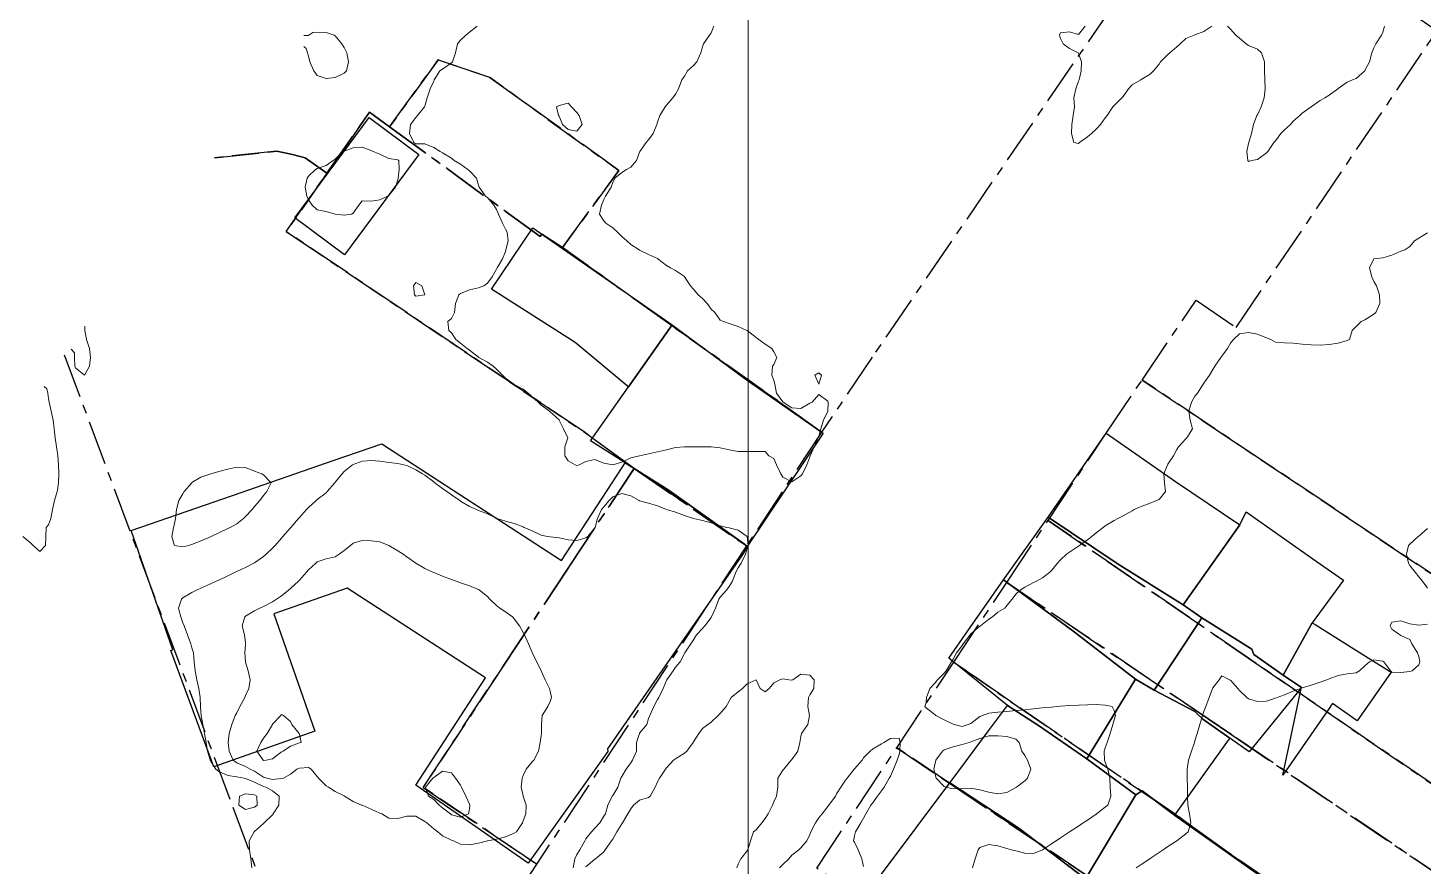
# Model space of a CAD drawing. Header units: centimetres. Extents: x 0 to 642158, y -847 to 649707.
# Drawn here: x 615926.6 to 616004.5, y 621533.8 to 621580.6 of the extents above; entities that cross this region are included whole.
import ezdxf

# ---------------------------------------------------------------- set-up
doc = ezdxf.new("R2010")
doc.units = ezdxf.units.CM
doc.header["$MEASUREMENT"] = 0
doc.linetypes.add('CENTERX2', pattern=[4, 2.5, -0.5, 0.5, -0.5])
doc.layers.add('MEV_grille', color=254, linetype='Continuous', lineweight=9)
doc.layers.add('WAL_topographie 0.5', color=253, linetype='Continuous', lineweight=20)
doc.layers.add('SPW_batiments', color=7, linetype='Continuous')
doc.layers.add('SPW_parcellaire cadastral', color=7, linetype='CENTERX2', lineweight=25, true_color=0xff0542)

# ---------------------------------------------------------------- blocks, each defined once
blk = doc.blocks.new('*U112')
at = {"layer": 'MEV_grille', "transparency": 33554687}
blk.add_lwpolyline([(0, 1825.476), (0, -1825.476)], dxfattribs=at)
blk = doc.blocks.new('*U113')
at = {"layer": 'MEV_grille', "color": 0, "linetype": 'ByBlock', "lineweight": -2, "transparency": 16777216}
blk.add_blockref('*U112', (600, 0), dxfattribs=at)

msp = doc.modelspace()

# ---------------------------------------------------------------- linework, layer by layer
at = {"layer": 'SPW_batiments'}
for points in [[(615944.268, 621567.983), (615941.488, 621570.05), (615945.65, 621575.646), (615948.429, 621573.578), (615944.268, 621567.983)], [(615962.563, 621564.067), (615960.126, 621560.608), (615960.053, 621560.667), (615957.144, 621563.081), (615952.482, 621566.05), (615954.788, 621569.488), (615962.563, 621564.067)], [(615966.64, 621561.054), (615970.829, 621558.123), (615970.989, 621558.012), (615966.756, 621551.696), (615966.596, 621551.811), (615962.4, 621554.819), (615959.946, 621556.363), (615957.998, 621557.589), (615960.126, 621560.608), (615962.563, 621564.067), (615966.64, 621561.054)], [(615990.666, 621555.311), (615994.258, 621552.9), (615991.091, 621548.437), (615987.463, 621550.699), (615983.553, 621553.33), (615986.801, 621558.021), (615990.666, 621555.311)], [(615956.395, 621550.897), (615959.775, 621556.1), (615959.946, 621556.363), (615962.4, 621554.819), (615966.596, 621551.811), (615966.756, 621551.696), (615966.585, 621551.363), (615958.954, 621540.394), (615958.968, 621540.233), (615954.517, 621534.011), (615948.253, 621538.363), (615952.141, 621544.347), (615944.411, 621549.367), (615940.324, 621547.935), (615942.61, 621541.37), (615936.967, 621539.382), (615934.58, 621545.876), (615934.681, 621545.918), (615932.366, 621552.579), (615938.024, 621554.543), (615943.7, 621556.506), (615946.351, 621557.42), (615956.395, 621550.897)], [(615987.463, 621550.699), (615991.091, 621548.437), (615992.136, 621547.704), (615989.481, 621543.67), (615988.429, 621544.28), (615984.946, 621546.972), (615981.06, 621549.821), (615983.553, 621553.33), (615987.463, 621550.699)], [(615998.532, 621550.875), (616000.048, 621549.812), (615998.293, 621547.431), (615996.676, 621544.497), (615995.048, 621545.653), (615994.939, 621545.946), (615992.136, 621547.704), (615991.091, 621548.437), (615994.258, 621552.9), (615994.621, 621553.621), (615998.532, 621550.875)], [(615984.946, 621546.972), (615988.429, 621544.28), (615985.714, 621539.836), (615983.012, 621541.686), (615981.286, 621542.806), (615978.006, 621545.448), (615979.073, 621546.983), (615981.06, 621549.821), (615984.946, 621546.972)], [(615994.939, 621545.946), (615995.048, 621545.653), (615996.676, 621544.497), (615997.71, 621543.82), (615994.789, 621540.221), (615993.699, 621540.991), (615992.195, 621542.052), (615991.749, 621542.469), (615989.481, 621543.67), (615992.136, 621547.704), (615994.939, 621545.946)], [(615999.331, 621542.759), (615996.657, 621538.918), (615997.675, 621543.657), (615997.71, 621543.82), (615996.676, 621544.497), (615996.772, 621544.671), (615996.811, 621544.741), (615996.972, 621545.034), (615998.293, 621547.431), (615998.463, 621547.325), (616001.288, 621545.568), (616002.718, 621544.678), (616000.819, 621541.951), (615999.438, 621542.912), (615999.334, 621542.762), (615999.331, 621542.759)], [(615989.481, 621543.67), (615991.749, 621542.469), (615992.195, 621542.052), (615993.699, 621540.991), (615993.616, 621540.877), (615990.607, 621536.683), (615988.817, 621538.051), (615988.45, 621537.821), (615985.714, 621539.836), (615988.429, 621544.28), (615989.481, 621543.67)], [(615983.012, 621541.686), (615985.714, 621539.836), (615988.45, 621537.821), (615985.654, 621533.135), (615981.931, 621535.95), (615978.071, 621538.497), (615978.191, 621538.657), (615980.173, 621541.314), (615981.286, 621542.806), (615983.012, 621541.686)], [(615981.931, 621535.95), (615985.654, 621533.135), (615982.944, 621529.076), (615983.067, 621528.783), (615981.77, 621526.545), (615977.238, 621529.615), (615973.321, 621532.154), (615974.306, 621533.47), (615978.071, 621538.497), (615981.931, 621535.95)], [(615990.607, 621536.683), (615993.027, 621534.967), (615996.792, 621532.303), (615993.657, 621527.948), (615992.192, 621528.795), (615985.654, 621533.135), (615988.45, 621537.821), (615988.817, 621538.051), (615990.607, 621536.683)]]:
    msp.add_lwpolyline(points, dxfattribs=at)
at = {"layer": 'SPW_parcellaire cadastral'}
for points in [[(615978.852, 621628.551), (615979.787, 621627.916), (615981.605, 621626.68), (615980.649, 621625.309), (615991.393, 621617.908), (616005.279, 621608.342), (615973.729, 621562.259), (615970.902, 621558.072)], [(616030.504, 621533.084), (616026.112, 621536.006), (615988.806, 621560.982), (615991.83, 621565.447), (615994.056, 621563.919), (616005.271, 621580.479), (616003.035, 621581.993), (616008.225, 621589.67), (616019.203, 621582.014), (616028.8, 621575.322), (616029.416, 621576.105), (616030.649, 621577.672), (616031.659, 621579.378), (616032.66, 621581.07), (616034.161, 621583.607), (616036.519, 621587.592), (616039.23, 621586.023), (616042.392, 621583.574), (616048.219, 621579.062), (616074.467, 621559.494), (616051.746, 621524.303), (616049.297, 621520.51), (616030.504, 621533.084)], [(615970.902, 621558.072), (615957.041, 621567.95), (615956.433, 621568.384), (615959.59, 621572.684), (615952.389, 621577.883), (615949.499, 621578.862), (615946.79, 621575.132), (615945.672, 621575.949), (615945.151, 621575.202), (615943.292, 621572.536), (615942.078, 621573.392), (615941.363, 621573.571), (615940.487, 621573.758), (615937.006, 621573.39)], [(615946.79, 621575.132), (615949.499, 621578.862), (615952.389, 621577.883), (615959.59, 621572.684), (615956.433, 621568.384), (615955.29, 621569.133), (615955.19, 621568.993), (615946.79, 621575.132)], [(615943.292, 621572.536), (615945.151, 621575.202), (615945.672, 621575.949), (615946.79, 621575.132), (615955.19, 621568.993), (615955.29, 621569.133), (615956.433, 621568.384), (615957.041, 621567.95), (615970.902, 621558.072), (615966.718, 621551.722), (615960.44, 621556.049), (615957.721, 621558.028), (615941.017, 621569.272), (615943.292, 621572.536)], [(615937.006, 621573.39), (615940.487, 621573.758), (615941.363, 621573.571), (615942.078, 621573.392), (615943.292, 621572.536)], [(615943.292, 621572.536), (615941.017, 621569.272), (615957.721, 621558.028), (615960.44, 621556.049), (615956.795, 621550.538), (615953.209, 621545.116), (615948.659, 621538.235), (615954.997, 621533.951), (615947.816, 621523.096), (615941.732, 621527.268), (615937.886, 621537.564), (615932.301, 621552.547), (615928.643, 621562.366)], [(616030.504, 621533.084), (616024.809, 621524.823), (616014.963, 621531.58), (615994.748, 621545.454), (615983.553, 621553.139), (615986.801, 621558.021), (615988.806, 621560.982), (616026.112, 621536.006), (616030.504, 621533.084)], [(615966.718, 621551.722), (615954.997, 621533.951), (615948.659, 621538.235), (615953.209, 621545.116), (615956.795, 621550.538), (615960.44, 621556.049), (615966.718, 621551.722)], [(616022.615, 621521.647), (615993.821, 621541.161), (615992.496, 621542.059), (615981.251, 621549.68), (615983.553, 621553.139), (615994.748, 621545.454), (616014.963, 621531.58), (616024.809, 621524.823), (616022.615, 621521.647)], [(616019.339, 621516.898), (615993.675, 621534.562), (615990.647, 621536.736), (615981.451, 621543.039), (615978.285, 621545.223), (615981.251, 621549.68), (615992.496, 621542.059), (615993.821, 621541.161), (616022.615, 621521.647), (616019.339, 621516.898)], [(616019.339, 621516.898), (616016.407, 621512.647), (615992.251, 621528.884), (615985.747, 621533.289), (615978.051, 621538.469), (615975.109, 621540.45), (615978.285, 621545.223), (615981.451, 621543.039), (615990.647, 621536.736), (615993.675, 621534.562), (616019.339, 621516.898)], [(616011.931, 621506.158), (615983.706, 621525), (615981.639, 621526.381), (615973.21, 621532.007), (615970.635, 621533.726), (615975.109, 621540.45), (615978.051, 621538.469), (615985.747, 621533.289), (615992.251, 621528.884), (616016.407, 621512.647), (616011.931, 621506.158)]]:
    msp.add_lwpolyline(points, dxfattribs=at)
at = {"layer": 'WAL_topographie 0.5'}
for points in [[(615942, 621580.221), (615942.25, 621580.221), (615942.279, 621580.25), (615942.5, 621580.389), (615942.75, 621580.413), (615943.25, 621580.392), (615943.697, 621580.25), (615943.75, 621580.215), (615944.125, 621579.75), (615944.25, 621579.545), (615944.398, 621579.25), (615944.497, 621578.75), (615944.384, 621578.25), (615944.25, 621578.118), (615943.75, 621577.883), (615943.25, 621577.818), (615942.75, 621577.986), (615942.549, 621578.25), (615942.336, 621578.75), (615942.25, 621579.075), (615942.198, 621579.25), (615942.131, 621579.5), (615942, 621579.61)], [(615964.899, 621580.75), (615964.75, 621580.365), (615964.646, 621580.25), (615964.32, 621579.75), (615964.25, 621579.592), (615964.167, 621579.25), (615963.941, 621578.75), (615963.75, 621578.549), (615963.431, 621578.25), (615963.25, 621577.961), (615963.099, 621577.75), (615962.919, 621577.25), (615962.75, 621576.942), (615962.6, 621576.75), (615962.25, 621576.333), (615962.169, 621576.25), (615961.881, 621575.75), (615961.75, 621575.381), (615961.717, 621575.25), (615961.5, 621574.75), (615961.25, 621574.394), (615961.122, 621574.25), (615960.768, 621573.75), (615960.75, 621573.706), (615960.58, 621573.25), (615960.25, 621572.865), (615960.007, 621572.75), (615959.75, 621572.58), (615959.365, 621572.25), (615959.25, 621572.021), (615959.157, 621571.75), (615958.847, 621571.25), (615958.75, 621571.068), (615958.625, 621570.75), (615958.51, 621570.25), (615958.75, 621569.871), (615958.864, 621569.75), (615959.25, 621569.485), (615959.511, 621569.25), (615959.75, 621569.006), (615960.038, 621568.75), (615960.25, 621568.561), (615960.717, 621568.25), (615960.75, 621568.234), (615961.25, 621568), (615961.75, 621567.762), (615961.768, 621567.75), (615962.25, 621567.38), (615962.466, 621567.25), (615962.75, 621567.092), (615963.25, 621566.757), (615963.256, 621566.75), (615963.596, 621566.25), (615963.75, 621566.053), (615964.026, 621565.75), (615964.25, 621565.529), (615964.521, 621565.25), (615964.75, 621564.936), (615964.956, 621564.75), (615965.25, 621564.328), (615965.428, 621564.25), (615965.75, 621564.14), (615966.25, 621563.981), (615966.734, 621563.75), (615966.75, 621563.741), (615967.25, 621563.353), (615967.412, 621563.25), (615967.75, 621562.99), (615968.129, 621562.75), (615968.25, 621562.559), (615968.409, 621562.25), (615968.25, 621561.844), (615968.175, 621561.75), (615968.139, 621561.25), (615968.25, 621560.964), (615968.293, 621560.75), (615968.399, 621560.25), (615968.75, 621559.765), (615968.767, 621559.75), (615969.25, 621559.439), (615969.75, 621559.402), (615970.25, 621559.7), (615970.375, 621559.75), (615970.75, 621560.179), (615971.25, 621559.796), (615971.267, 621559.75), (615971.25, 621559.25), (615971.25, 621559.25), (615971.017, 621558.75), (615970.874, 621558.25), (615970.75, 621557.839), (615970.716, 621557.75), (615970.49, 621557.25), (615970.268, 621556.75), (615970.25, 621556.694), (615970.094, 621556.25), (615969.839, 621555.75), (615969.75, 621555.639), (615969.25, 621555.304), (615968.75, 621555.556), (615968.637, 621555.75), (615968.399, 621556.25), (615968.25, 621556.594), (615967.972, 621556.75), (615967.75, 621557), (615967.25, 621557), (615966.75, 621557), (615966.25, 621557), (615965.75, 621557.083), (615965.25, 621557.205), (615964.75, 621557.25), (615964.25, 621557.25), (615963.75, 621557.25), (615963.25, 621557.25), (615962.75, 621557.212), (615962.25, 621557.094), (615961.75, 621556.975), (615961.25, 621556.854), (615960.75, 621556.75), (615960.75, 621556.75), (615960.25, 621556.646), (615959.75, 621556.393), (615959.25, 621556.25), (615959.25, 621556.25), (615959.25, 621556.25), (615958.75, 621556.34), (615958.25, 621556.539), (615957.75, 621556.426), (615957.375, 621556.25), (615957.25, 621556.203), (615957.145, 621556.25), (615956.75, 621556.464), (615956.575, 621556.75), (615956.569, 621557.25), (615956.734, 621557.75), (615956.5, 621558.25), (615956.258, 621558.75), (615956.25, 621558.759), (615955.75, 621559.206), (615955.712, 621559.25), (615955.25, 621559.572), (615955.079, 621559.75), (615954.75, 621560.052), (615954.529, 621560.25), (615954.25, 621560.467), (615953.75, 621560.735), (615953.723, 621560.75), (615953.25, 621561.094), (615953.094, 621561.25), (615952.75, 621561.599), (615952.573, 621561.75), (615952.25, 621561.978), (615951.769, 621562.25), (615951.75, 621562.266), (615951.25, 621562.652), (615951.123, 621562.75), (615950.75, 621563.038), (615950.495, 621563.25), (615950.25, 621563.615), (615950.094, 621563.75), (615950.042, 621564.25), (615950.25, 621564.417), (615950.417, 621564.75), (615950.469, 621565.25), (615950.646, 621565.75), (615950.75, 621565.814), (615951.25, 621566.015), (615951.75, 621566.133), (615952.042, 621566.25), (615952.25, 621566.4), (615952.511, 621566.75), (615952.75, 621567.182), (615952.788, 621567.25), (615953.083, 621567.75), (615953.25, 621568.167), (615953.277, 621568.25), (615953.399, 621568.75), (615953.343, 621569.25), (615953.25, 621569.417), (615953.086, 621569.75), (615952.87, 621570.25), (615952.75, 621570.5), (615952.602, 621570.75), (615952.25, 621571.169), (615952.145, 621571.25), (615951.784, 621571.75), (615951.75, 621571.861), (615951.635, 621572.25), (615951.25, 621572.662), (615951.157, 621572.75), (615950.75, 621573.043), (615950.398, 621573.25), (615950.25, 621573.366), (615949.75, 621573.674), (615949.607, 621573.75), (615949.25, 621573.962), (615948.75, 621574.182), (615948.25, 621574.175), (615948.15, 621574.25), (615947.89, 621574.75), (615947.946, 621575.25), (615948.25, 621575.647), (615948.35, 621575.75), (615948.736, 621576.25), (615948.75, 621576.279), (615948.879, 621576.75), (615949.052, 621577.25), (615949.25, 621577.675), (615949.275, 621577.75), (615949.588, 621578.25), (615949.75, 621578.353), (615950.25, 621578.699), (615950.3, 621578.75), (615950.463, 621579.25), (615950.576, 621579.75), (615950.75, 621579.971), (615951.052, 621580.25), (615951.25, 621580.406), (615951.679, 621580.75)], [(615985.632, 621580.75), (615985.25, 621580.286), (615984.75, 621580.427), (615984.25, 621580.38), (615984.202, 621580.25), (615984.25, 621580.056), (615984.399, 621579.75), (615984.75, 621579.495), (615985.231, 621579.25), (615985.25, 621579.226), (615985.425, 621578.75), (615985.408, 621578.25), (615985.286, 621577.75), (615985.25, 621577.679), (615985.107, 621577.25), (615984.987, 621576.75), (615985.037, 621576.25), (615984.958, 621575.75), (615984.878, 621575.25), (615984.857, 621574.75), (615985, 621574.25), (615985.25, 621574.202), (615985.317, 621574.25), (615985.75, 621574.567), (615985.971, 621574.75), (615986.25, 621574.987), (615986.489, 621575.25), (615986.75, 621575.621), (615986.853, 621575.75), (615987.172, 621576.25), (615987.25, 621576.318), (615987.682, 621576.75), (615987.75, 621576.819), (615988.054, 621577.25), (615988.25, 621577.477), (615988.73, 621577.75), (615988.75, 621577.762), (615989.25, 621578.074), (615989.45, 621578.25), (615989.75, 621578.625), (615989.838, 621578.75), (615990.25, 621579.162), (615990.357, 621579.25), (615990.75, 621579.583), (615990.933, 621579.75), (615991.25, 621580.056), (615991.712, 621580.25), (615991.75, 621580.263), (615992.25, 621580.45), (615992.694, 621580.75)], [(615993.568, 621580.75), (615993.75, 621580.583), (615994.036, 621580.25), (615994.25, 621580.083), (615994.625, 621579.75), (615994.75, 621579.667), (615995.25, 621579.464), (615995.464, 621579.25), (615995.631, 621578.75), (615995.639, 621578.25), (615995.664, 621577.75), (615995.673, 621577.25), (615995.614, 621576.75), (615995.45, 621576.25), (615995.25, 621575.8), (615995.212, 621575.75), (615995.031, 621575.25), (615994.912, 621574.75), (615994.763, 621574.25), (615994.75, 621574.188), (615994.647, 621573.75), (615994.704, 621573.25), (615994.75, 621573.197), (615994.917, 621573.25), (615995.25, 621573.306), (615995.75, 621573.673), (615995.823, 621573.75), (615996.168, 621574.25), (615996.25, 621574.348), (615996.548, 621574.75), (615996.75, 621574.955), (615997.083, 621575.25), (615997.25, 621575.434), (615997.61, 621575.75), (615997.75, 621575.886), (615998.25, 621576.25), (615998.25, 621576.25), (615998.75, 621576.59), (615999.018, 621576.75), (615999.25, 621576.898), (615999.734, 621577.25), (615999.75, 621577.263), (616000.25, 621577.621), (616000.558, 621577.75), (616000.75, 621577.826), (616001.241, 621578.25), (616001.25, 621578.266), (616001.508, 621578.75), (616001.629, 621579.25), (616001.75, 621579.542), (616001.854, 621579.75), (616002.181, 621580.25), (616002.25, 621580.41), (616002.336, 621580.75)], [(615957.25, 621574.875), (615957.531, 621575.25), (615957.364, 621575.75), (615957.25, 621575.924), (615956.937, 621576.25), (615956.75, 621576.454), (615956.25, 621576.313), (615956.114, 621576.25), (615956.219, 621575.75), (615956.25, 621575.712), (615956.444, 621575.25), (615956.75, 621574.971), (615957.25, 621574.875)], [(615944.667, 621570.25), (615944.25, 621570.193), (615943.75, 621570.25), (615943.75, 621570.25), (615943.25, 621570.393), (615942.75, 621570.485), (615942.456, 621570.75), (615942.25, 621571.056), (615942.17, 621571.25), (615942.071, 621571.75), (615942.187, 621572.25), (615942.25, 621572.375), (615942.65, 621572.75), (615942.75, 621572.802), (615943.25, 621572.957), (615943.636, 621573.25), (615943.75, 621573.324), (615944.203, 621573.75), (615944.25, 621573.771), (615944.75, 621573.946), (615945.25, 621573.982), (615945.75, 621573.794), (615945.875, 621573.75), (615946.25, 621573.592), (615946.75, 621573.361), (615947.25, 621573.283), (615947.3, 621573.25), (615947.325, 621572.75), (615947.273, 621572.25), (615947.25, 621572.162), (615947.12, 621571.75), (615946.75, 621571.295), (615946.679, 621571.25), (615946.25, 621571.043), (615945.75, 621570.977), (615945.25, 621571), (615945.071, 621570.75), (615944.75, 621570.3), (615944.667, 621570.25)], [(615979.34, 621533.75), (615979.492, 621534.25), (615979.661, 621534.75), (615979.75, 621534.881), (615980.25, 621535.054), (615980.75, 621534.965), (615981.25, 621534.829), (615981.518, 621534.75), (615981.75, 621534.683), (615982.25, 621534.558), (615982.75, 621534.543), (615983.25, 621534.75), (615983.25, 621534.75), (615983.75, 621535.081), (615984, 621535.25), (615984.25, 621535.419), (615984.75, 621535.75), (615984.75, 621535.75), (615985.25, 621536.074), (615985.521, 621536.25), (615985.75, 621536.402), (615986.25, 621536.739), (615986.267, 621536.75), (615986.75, 621537.122), (615986.889, 621537.25), (615987.065, 621537.75), (615987.031, 621538.25), (615986.997, 621538.75), (615986.899, 621539.25), (615986.75, 621539.65), (615986.709, 621539.75), (615986.69, 621540.25), (615986.75, 621540.435), (615986.854, 621540.75), (615987.018, 621541.25), (615987.17, 621541.75), (615987.25, 621542), (615987.328, 621542.25), (615987.25, 621542.532), (615987.141, 621542.75), (615986.75, 621542.834), (615986.25, 621542.861), (615985.75, 621542.85), (615985.25, 621542.833), (615984.75, 621542.809), (615984.25, 621542.768), (615984.062, 621542.75), (615983.75, 621542.717), (615983.25, 621542.67), (615982.75, 621542.622), (615982.25, 621542.573), (615981.75, 621542.524), (615981.25, 621542.476), (615980.75, 621542.427), (615980.25, 621542.378), (615979.903, 621542.25), (615979.75, 621542.191), (615979.25, 621541.806), (615979.087, 621541.75), (615978.75, 621541.644), (615978.32, 621541.75), (615978.25, 621541.768), (615977.75, 621542.005), (615977.29, 621542.25), (615977.25, 621542.29), (615976.75, 621542.685), (615976.677, 621542.75), (615976.75, 621542.981), (615976.771, 621543.25), (615976.959, 621543.75), (615977.25, 621544.081), (615977.38, 621544.25), (615977.75, 621544.615), (615977.861, 621544.75), (615978.154, 621545.25), (615978.25, 621545.394), (615978.442, 621545.75), (615978.75, 621546.165), (615978.823, 621546.25), (615979.197, 621546.75), (615979.25, 621546.808), (615979.75, 621547.233), (615979.774, 621547.25), (615980.25, 621547.632), (615980.445, 621547.75), (615980.75, 621548.017), (615981.145, 621548.25), (615981.25, 621548.386), (615981.558, 621548.75), (615981.75, 621549.028), (615981.99, 621549.25), (615982.25, 621549.417), (615982.75, 621549.675), (615982.9, 621549.75), (615983.25, 621549.944), (615983.657, 621550.25), (615983.75, 621550.35), (615984.083, 621550.75), (615984.25, 621550.935), (615984.59, 621551.25), (615984.75, 621551.368), (615985.25, 621551.705), (615985.315, 621551.75), (615985.75, 621552.062), (615986, 621552.25), (615986.25, 621552.45), (615986.625, 621552.75), (615986.75, 621552.836), (615987.25, 621553.142), (615987.45, 621553.25), (615987.75, 621553.4), (615988.25, 621553.686), (615988.369, 621553.75), (615988.75, 621553.928), (615989.25, 621554.115), (615989.618, 621554.25), (615989.75, 621554.321), (615990.116, 621554.75), (615990.05, 621555.25), (615990.024, 621555.75), (615990.22, 621556.25), (615990.25, 621556.294), (615990.55, 621556.75), (615990.75, 621557.1), (615990.844, 621557.25), (615991.25, 621557.698), (615991.306, 621557.75), (615991.615, 621558.25), (615991.496, 621558.75), (615991.414, 621559.25), (615991.556, 621559.75), (615991.75, 621560.075), (615991.893, 621560.25), (615992.215, 621560.75), (615992.25, 621560.807), (615992.56, 621561.25), (615992.75, 621561.567), (615992.875, 621561.75), (615993.199, 621562.25), (615993.25, 621562.32), (615993.58, 621562.75), (615993.75, 621563.036), (615993.912, 621563.25), (615994.25, 621563.555), (615994.75, 621563.644), (615995.25, 621563.547), (615995.75, 621563.346), (615996, 621563.25), (615996.25, 621563.107), (615996.75, 621563.062), (615997.25, 621563.04), (615997.75, 621562.988), (615998.25, 621562.942), (615998.75, 621562.938), (615999.25, 621562.967), (615999.75, 621563.048), (616000.25, 621563.197), (616000.383, 621563.25), (616000.544, 621563.75), (616000.75, 621563.969), (616001.031, 621564.25), (616001.25, 621564.353), (616001.75, 621564.659), (616001.85, 621564.75), (616002.078, 621565.25), (616002.062, 621565.75), (616001.886, 621566.25), (616001.75, 621566.487), (616001.625, 621566.75), (616001.5, 621567.25), (616001.75, 621567.75), (616001.75, 621567.75), (616002.25, 621567.809), (616002.75, 621567.95), (616003.25, 621568.181), (616003.472, 621568.25), (616003.75, 621568.442), (616004.016, 621568.75), (616004.25, 621568.909), (616004.75, 621569.213)], [(615948.75, 621565.75), (615948.75, 621565.75), (615948.25, 621565.671), (615948.175, 621565.75), (615948.125, 621566.25), (615948.25, 621566.427), (615948.583, 621566.25), (615948.75, 621565.75), (615948.75, 621565.75)], [(615929, 621562.71), (615929.195, 621562.5), (615929.202, 621562.25), (615929.215, 621561.75), (615929.25, 621561.667), (615929.75, 621561.25), (615930.028, 621561.75), (615930.095, 621562.25), (615930.028, 621562.75), (615929.862, 621563.25), (615929.774, 621563.75), (615929.767, 621564)], [(615970.75, 621560.75), (615970.75, 621560.749), (615970.75, 621560.75), (615970.536, 621561.25), (615970.75, 621561.386), (615970.9, 621561.25), (615970.75, 621560.75)], [(615926.3, 621552.25), (615926.75, 621551.875), (615926.887, 621551.75), (615927.25, 621551.417), (615927.583, 621551.75), (615927.6, 621552.25), (615927.607, 621552.75), (615927.75, 621552.893), (615927.875, 621553.25), (615927.967, 621553.75), (615928.068, 621554.25), (615928.233, 621554.75), (615928.25, 621554.833), (615928.307, 621555.25), (615928.313, 621555.75), (615928.308, 621556.25), (615928.267, 621556.75), (615928.25, 621556.893), (615928.193, 621557.25), (615928.12, 621557.75), (615928.057, 621558.25), (615927.996, 621558.75), (615927.888, 621559.25), (615927.786, 621559.75), (615927.75, 621559.95), (615927.705, 621560.25), (615927.649, 621560.5), (615927.5, 621560.63)], [(615939.102, 621533.75), (615939.037, 621534.25), (615938.967, 621534.75), (615938.947, 621535.25), (615939.224, 621535.75), (615939.25, 621535.766), (615939.75, 621536.216), (615939.781, 621536.25), (615940.25, 621536.703), (615940.289, 621536.75), (615940.605, 621537.25), (615940.625, 621537.75), (615940.25, 621538.041), (615939.878, 621538.25), (615939.75, 621538.292), (615939.25, 621538.531), (615938.75, 621538.736), (615938.662, 621538.75), (615938.25, 621538.815), (615937.75, 621538.905), (615937.25, 621539.118), (615937.076, 621539.25), (615936.77, 621539.75), (615936.75, 621539.829), (615936.617, 621540.25), (615936.538, 621540.75), (615936.455, 621541.25), (615936.353, 621541.75), (615936.265, 621542.25), (615936.25, 621542.469), (615936.225, 621542.75), (615936.208, 621543.25), (615936.142, 621543.75), (615936.031, 621544.25), (615935.93, 621544.75), (615935.882, 621545.25), (615935.83, 621545.75), (615935.75, 621546.034), (615935.687, 621546.25), (615935.5, 621546.75), (615935.313, 621547.25), (615935.25, 621547.417), (615935.125, 621547.75), (615934.996, 621548.25), (615935.166, 621548.75), (615935.25, 621548.811), (615935.75, 621549.119), (615936.007, 621549.25), (615936.25, 621549.362), (615936.75, 621549.586), (615937.107, 621549.75), (615937.25, 621549.816), (615937.75, 621550.053), (615938.167, 621550.25), (615938.25, 621550.289), (615938.75, 621550.522), (615939.204, 621550.75), (615939.25, 621550.775), (615939.75, 621551.126), (615939.892, 621551.25), (615940.25, 621551.587), (615940.4, 621551.75), (615940.75, 621552.154), (615940.833, 621552.25), (615941.25, 621552.728), (615941.269, 621552.75), (615941.702, 621553.25), (615941.75, 621553.307), (615942.142, 621553.75), (615942.25, 621553.872), (615942.689, 621554.25), (615942.75, 621554.305), (615943.25, 621554.688), (615943.308, 621554.75), (615943.732, 621555.25), (615943.75, 621555.272), (615944.144, 621555.75), (615944.25, 621555.882), (615944.721, 621556.25), (615944.75, 621556.274), (615945.25, 621556.444), (615945.75, 621556.481), (615946.25, 621556.45), (615946.75, 621556.386), (615947.25, 621556.328), (615947.591, 621556.25), (615947.75, 621556.211), (615948.25, 621555.972), (615948.632, 621555.75), (615948.75, 621555.665), (615949.25, 621555.297), (615949.308, 621555.25), (615949.75, 621554.931), (615949.991, 621554.75), (615950.25, 621554.566), (615950.703, 621554.25), (615950.75, 621554.218), (615951.25, 621553.923), (615951.639, 621553.75), (615951.75, 621553.702), (615952.25, 621553.503), (615952.75, 621553.265), (615952.783, 621553.25), (615953.25, 621553.098), (615953.75, 621552.971), (615954.25, 621552.786), (615954.306, 621552.75), (615954.75, 621552.557), (615955.25, 621552.32), (615955.607, 621552.25), (615955.75, 621552.226), (615956.25, 621552.179), (615956.75, 621552.065), (615957.25, 621552.021), (615957.75, 621552.163), (615957.859, 621552.25), (615958.25, 621552.731), (615958.26, 621552.75), (615958.389, 621553.25), (615958.618, 621553.75), (615958.75, 621553.901), (615959.053, 621554.25), (615959.25, 621554.464), (615959.75, 621554.642), (615960.25, 621554.519), (615960.717, 621554.25), (615960.75, 621554.237), (615961.25, 621554.112), (615961.75, 621553.964), (615962.25, 621553.75), (615962.25, 621553.75), (615962.75, 621553.598), (615963.25, 621553.417), (615963.75, 621553.25), (615963.75, 621553.25), (615964.25, 621553.146), (615964.75, 621553), (615965.25, 621552.833), (615965.625, 621552.75), (615965.75, 621552.722), (615966.25, 621552.592), (615966.75, 621552.25), (615966.75, 621552.25), (615966.814, 621551.75), (615966.75, 621551.572), (615966.665, 621551.25), (615966.419, 621550.75), (615966.25, 621550.489), (615966.129, 621550.25), (615965.942, 621549.75), (615965.75, 621549.45), (615965.594, 621549.25), (615965.25, 621548.864), (615965.173, 621548.75), (615964.982, 621548.25), (615964.768, 621547.75), (615964.75, 621547.724), (615964.39, 621547.25), (615964.25, 621547.107), (615963.932, 621546.75), (615963.75, 621546.472), (615963.602, 621546.25), (615963.277, 621545.75), (615963.25, 621545.714), (615963.005, 621545.25), (615962.75, 621544.943), (615962.627, 621544.75), (615962.273, 621544.25), (615962.25, 621544.203), (615962.057, 621543.75), (615961.821, 621543.25), (615961.75, 621543.143), (615961.546, 621542.75), (615961.313, 621542.25), (615961.25, 621542.083), (615961.144, 621541.75), (615960.75, 621541.263), (615960.742, 621541.25), (615960.583, 621540.75), (615960.571, 621540.25), (615960.357, 621539.75), (615960.25, 621539.613), (615960, 621539.25), (615959.75, 621538.85), (615959.703, 621538.75), (615959.537, 621538.25), (615959.25, 621537.79), (615959.221, 621537.75), (615958.979, 621537.25), (615958.836, 621536.75), (615958.75, 621536.625), (615958.523, 621536.25), (615958.25, 621535.96), (615958.069, 621535.75), (615957.75, 621535.354), (615957.687, 621535.25), (615957.403, 621534.75), (615957.25, 621534.488), (615957.128, 621534.25), (615957.042, 621533.75)], [(615935.25, 621551.665), (615935.556, 621551.75), (615935.75, 621551.801), (615936.25, 621552.003), (615936.75, 621552.217), (615936.821, 621552.25), (615937.25, 621552.447), (615937.75, 621552.684), (615937.88, 621552.75), (615938.25, 621552.952), (615938.632, 621553.25), (615938.75, 621553.358), (615939.106, 621553.75), (615939.25, 621553.915), (615939.535, 621554.25), (615939.75, 621554.532), (615939.933, 621554.75), (615940.171, 621555.25), (615939.75, 621555.696), (615939.656, 621555.75), (615939.25, 621555.895), (615938.75, 621556.098), (615938.25, 621556.117), (615937.75, 621556.009), (615937.25, 621555.875), (615936.806, 621555.75), (615936.75, 621555.73), (615936.25, 621555.551), (615935.75, 621555.256), (615935.742, 621555.25), (615935.313, 621554.75), (615935.25, 621554.632), (615935.026, 621554.25), (615934.883, 621553.75), (615934.829, 621553.25), (615934.75, 621552.881), (615934.723, 621552.75), (615934.637, 621552.25), (615934.75, 621551.773), (615934.775, 621551.75), (615935.25, 621551.665)], [(616004.75, 621549.355), (616004.457, 621549.75), (616004.25, 621549.99), (616004.047, 621550.25), (616003.75, 621550.623), (616003.674, 621550.75), (616003.565, 621551.25), (616003.69, 621551.75), (616003.75, 621551.826), (616004.229, 621552.25), (616004.25, 621552.269), (616004.75, 621552.699)], [(615952.282, 621535.25), (615952.25, 621535.243), (615951.75, 621535.121), (615951.25, 621535.023), (615950.75, 621535.061), (615950.356, 621535.25), (615950.25, 621535.28), (615949.75, 621535.533), (615949.489, 621535.75), (615949.25, 621535.926), (615948.86, 621536.25), (615948.75, 621536.334), (615948.25, 621536.634), (615947.75, 621536.636), (615947.25, 621536.489), (615946.75, 621536.518), (615946.347, 621536.75), (615946.25, 621536.792), (615945.75, 621537.01), (615945.25, 621537.236), (615945.223, 621537.25), (615944.75, 621537.448), (615944.264, 621537.75), (615944.25, 621537.758), (615943.75, 621538.005), (615943.372, 621538.25), (615943.25, 621538.323), (615942.818, 621538.75), (615942.75, 621538.844), (615942.413, 621539.25), (615942.25, 621539.345), (615941.75, 621539.311), (615941.615, 621539.25), (615941.25, 621538.968), (615940.867, 621538.75), (615940.75, 621538.726), (615940.25, 621538.678), (615939.955, 621538.75), (615939.75, 621538.81), (615939.25, 621539.139), (615939.007, 621539.25), (615938.75, 621539.397), (615938.25, 621539.613), (615938.055, 621539.75), (615937.821, 621540.25), (615937.768, 621540.75), (615937.832, 621541.25), (615937.986, 621541.75), (615938.173, 621542.25), (615938.25, 621542.406), (615938.432, 621542.75), (615938.703, 621543.25), (615938.75, 621543.361), (615938.921, 621543.75), (615938.995, 621544.25), (615938.887, 621544.75), (615938.75, 621545.223), (615938.743, 621545.25), (615938.711, 621545.75), (615938.75, 621546.208), (615938.754, 621546.25), (615938.75, 621546.281), (615938.691, 621546.75), (615938.557, 621547.25), (615938.7, 621547.75), (615938.75, 621547.788), (615939.25, 621548.091), (615939.55, 621548.25), (615939.75, 621548.343), (615940.25, 621548.602), (615940.479, 621548.75), (615940.75, 621548.937), (615941.147, 621549.25), (615941.25, 621549.335), (615941.693, 621549.75), (615941.75, 621549.809), (615942.142, 621550.25), (615942.25, 621550.376), (615942.663, 621550.75), (615942.75, 621550.828), (615943.25, 621551.002), (615943.75, 621551.11), (615943.968, 621551.25), (615944.25, 621551.458), (615944.604, 621551.75), (615944.75, 621551.879), (615945.25, 621552.016), (615945.75, 621552), (615946.25, 621551.939), (615946.75, 621551.75), (615946.75, 621551.75), (615947.25, 621551.451), (615947.542, 621551.25), (615947.75, 621551.105), (615948.25, 621550.756), (615948.26, 621550.75), (615948.75, 621550.463), (615949.21, 621550.25), (615949.25, 621550.233), (615949.75, 621550.037), (615950.25, 621549.842), (615950.508, 621549.75), (615950.75, 621549.665), (615951.25, 621549.489), (615951.75, 621549.279), (615951.802, 621549.25), (615952.25, 621548.886), (615952.388, 621548.75), (615952.75, 621548.394), (615952.935, 621548.25), (615953.25, 621548.03), (615953.644, 621547.75), (615953.75, 621547.652), (615954.047, 621547.25), (615954.25, 621546.891), (615954.322, 621546.75), (615954.547, 621546.25), (615954.75, 621545.765), (615954.757, 621545.75), (615955, 621545.25), (615955.243, 621544.75), (615955.25, 621544.735), (615955.467, 621544.25), (615955.716, 621543.75), (615955.75, 621543.603), (615955.832, 621543.25), (615955.75, 621543.028), (615955.627, 621542.75), (615955.305, 621542.25), (615955.264, 621541.75), (615955.27, 621541.25), (615955.25, 621541.135), (615955.188, 621540.75), (615955.103, 621540.25), (615954.833, 621539.75), (615954.75, 621539.659), (615954.414, 621539.25), (615954.25, 621538.906), (615954.19, 621538.75), (615954.131, 621538.25), (615954.25, 621537.769), (615954.254, 621537.75), (615954.418, 621537.25), (615954.397, 621536.75), (615954.25, 621536.362), (615954.21, 621536.25), (615953.877, 621535.75), (615953.75, 621535.672), (615953.25, 621535.469), (615952.75, 621535.34), (615952.282, 621535.25)], [(615988.479, 621533.75), (615988.75, 621533.928), (615989.233, 621534.25), (615989.25, 621534.261), (615989.75, 621534.598), (615989.979, 621534.75), (615990.25, 621534.926), (615990.75, 621535.25), (615990.75, 621535.25), (615991.25, 621535.637), (615991.371, 621535.75), (615991.522, 621536.25), (615991.444, 621536.75), (615991.358, 621537.25), (615991.333, 621537.75), (615991.333, 621538.25), (615991.315, 621538.75), (615991.314, 621539.25), (615991.405, 621539.75), (615991.561, 621540.25), (615991.725, 621540.75), (615991.75, 621540.833), (615991.873, 621541.25), (615992.028, 621541.75), (615992.177, 621542.25), (615992.25, 621542.472), (615992.359, 621542.75), (615992.55, 621543.25), (615992.735, 621543.75), (615992.75, 621543.803), (615993.104, 621544.25), (615993.25, 621544.456), (615993.688, 621544.25), (615993.75, 621544.226), (615994.15, 621543.75), (615994.25, 621543.646), (615994.646, 621543.25), (615994.75, 621543.187), (615995.25, 621543.036), (615995.75, 621543.058), (615996.25, 621543.212), (615996.35, 621543.25), (615996.75, 621543.4), (615997.25, 621543.6), (615997.65, 621543.75), (615997.75, 621543.787), (615998.25, 621543.94), (615998.75, 621544.104), (615999.125, 621544.25), (615999.25, 621544.3), (615999.75, 621544.475), (616000.25, 621544.575), (616000.75, 621544.636), (616000.941, 621544.75), (616001.25, 621545.021), (616001.512, 621545.25), (616001.75, 621545.361), (616002.25, 621545.285), (616002.3, 621545.25), (616002.675, 621544.75), (616002.75, 621544.678), (616003.25, 621544.644), (616003.75, 621544.699), (616003.883, 621544.75), (616004.25, 621545.073), (616004.314, 621545.25), (616004.25, 621545.55), (616004.191, 621545.75), (616003.864, 621546.25), (616003.75, 621546.485), (616003.25, 621546.724), (616003.204, 621546.75), (616002.75, 621547.062), (616002.65, 621547.25), (616002.75, 621547.464), (616003.25, 621547.53), (616003.75, 621547.371), (616004.25, 621547.287), (616004.75, 621547.355)], [(615957.75, 621533.796), (615958.25, 621534.22), (615958.292, 621534.25), (615958.75, 621534.643), (615958.827, 621534.75), (615959.186, 621535.25), (615959.25, 621535.35), (615959.479, 621535.75), (615959.75, 621536.202), (615959.783, 621536.25), (615960.089, 621536.75), (615960.25, 621537.028), (615960.41, 621537.25), (615960.75, 621537.516), (615961.25, 621537.676), (615961.343, 621537.75), (615961.615, 621538.25), (615961.75, 621538.544), (615961.867, 621538.75), (615962.198, 621539.25), (615962.25, 621539.333), (615962.645, 621539.75), (615962.75, 621539.833), (615963.25, 621540.143), (615963.381, 621540.25), (615963.731, 621540.75), (615963.75, 621540.778), (615964.054, 621541.25), (615964.25, 621541.525), (615964.55, 621541.75), (615964.75, 621541.881), (615965.136, 621542.25), (615965.25, 621542.364), (615965.59, 621542.75), (615965.75, 621543.058), (615965.864, 621543.25), (615966.25, 621543.577), (615966.5, 621543.75), (615966.75, 621544.015), (615967.25, 621544.25), (615967.25, 621544.25), (615967.25, 621544.25), (615967.477, 621543.75), (615967.75, 621543.573), (615967.981, 621543.75), (615968.25, 621544.068), (615968.583, 621544.25), (615968.75, 621544.292), (615969.083, 621544.25), (615969.25, 621544.228), (615969.306, 621544.25), (615969.75, 621544.558), (615970.25, 621544.5), (615970.5, 621544.25), (615970.484, 621543.75), (615970.25, 621543.4), (615970.175, 621543.25), (615970.15, 621542.75), (615970.232, 621542.25), (615970.135, 621541.75), (615969.785, 621541.25), (615969.75, 621541.083), (615969.691, 621540.75), (615969.583, 621540.25), (615969.25, 621539.8), (615969.21, 621539.75), (615968.798, 621539.25), (615968.75, 621539.194), (615968.474, 621538.75), (615968.458, 621538.25), (615968.391, 621537.75), (615968.25, 621537.427), (615968.169, 621537.25), (615967.917, 621536.75), (615967.75, 621536.491), (615967.579, 621536.25), (615967.25, 621535.871), (615967.107, 621535.75), (615966.931, 621535.25), (615966.796, 621534.75), (615966.75, 621534.696), (615966.403, 621534.25), (615966.25, 621533.945), (615966.185, 621533.75)], [(615939.896, 621539.75), (615939.75, 621539.738), (615939.733, 621539.75), (615939.381, 621540.25), (615939.605, 621540.75), (615939.75, 621540.984), (615939.943, 621541.25), (615940.247, 621541.75), (615940.25, 621541.756), (615940.709, 621542.25), (615940.75, 621542.314), (615940.867, 621542.25), (615941.25, 621541.912), (615941.331, 621541.75), (615941.741, 621541.25), (615941.75, 621541.2), (615941.85, 621540.75), (615941.75, 621540.727), (615941.25, 621540.542), (615940.836, 621540.25), (615940.75, 621540.213), (615940.25, 621539.825), (615939.896, 621539.75)], [(615968.559, 621533.75), (615968.75, 621533.93), (615969.083, 621534.25), (615969.25, 621534.445), (615969.641, 621534.75), (615969.75, 621534.853), (615970.088, 621535.25), (615970.25, 621535.611), (615970.307, 621535.75), (615970.565, 621536.25), (615970.75, 621536.528), (615970.932, 621536.75), (615971.25, 621537.174), (615971.306, 621537.25), (615971.677, 621537.75), (615971.75, 621537.871), (615971.981, 621538.25), (615972.25, 621538.632), (615972.342, 621538.75), (615972.734, 621539.25), (615972.75, 621539.271), (615973.168, 621539.75), (615973.25, 621539.882), (615973.629, 621540.25), (615973.75, 621540.364), (615974.25, 621540.664), (615974.386, 621540.75), (615974.75, 621540.972), (615975.25, 621540.983), (615975.299, 621540.75), (615975.285, 621540.25), (615975.25, 621540.068), (615975.135, 621539.75), (615974.933, 621539.25), (615974.75, 621538.856), (615974.683, 621538.75), (615974.395, 621538.25), (615974.25, 621538.046), (615974.034, 621537.75), (615973.75, 621537.361), (615973.658, 621537.25), (615973.371, 621536.75), (615973.25, 621536.516), (615973.105, 621536.25), (615972.811, 621535.75), (615972.75, 621535.528), (615972.691, 621535.25), (615972.75, 621535.181), (615972.957, 621534.75), (615973.155, 621534.25), (615973.25, 621533.815)], [(615981.75, 621538.222), (615981.792, 621538.25), (615982.25, 621538.601), (615982.412, 621538.75), (615982.593, 621539.25), (615982.411, 621539.75), (615982.25, 621540.008), (615982.094, 621540.25), (615981.946, 621540.75), (615981.75, 621540.919), (615981.25, 621541.08), (615980.75, 621541.121), (615980.25, 621541.119), (615979.75, 621540.966), (615979.25, 621540.775), (615979.158, 621540.75), (615978.75, 621540.629), (615978.25, 621540.508), (615977.75, 621540.323), (615977.654, 621540.25), (615977.293, 621539.75), (615977.25, 621539.595), (615977.184, 621539.25), (615977.25, 621538.948), (615977.301, 621538.75), (615977.75, 621538.276), (615977.852, 621538.25), (615978.25, 621538.156), (615978.75, 621538.171), (615979.25, 621538.186), (615979.75, 621538.101), (615980.25, 621537.962), (615980.75, 621537.873), (615981.25, 621537.945), (615981.75, 621538.222)], [(615951.192, 621536.75), (615950.75, 621536.576), (615950.25, 621536.707), (615950.185, 621536.75), (615949.75, 621537.093), (615949.563, 621537.25), (615949.25, 621537.565), (615948.957, 621537.75), (615948.797, 621538.25), (615949.21, 621538.75), (615949.25, 621538.793), (615949.75, 621539.146), (615950.25, 621539.052), (615950.472, 621538.75), (615950.75, 621538.357), (615950.804, 621538.25), (615951.038, 621537.75), (615951.25, 621537.3), (615951.271, 621537.25), (615951.25, 621537.041), (615951.192, 621536.75)], [(615939.25, 621537.124), (615939.393, 621537.25), (615939.365, 621537.75), (615939.25, 621537.811), (615938.75, 621537.883), (615938.404, 621537.75), (615938.361, 621537.25), (615938.75, 621536.993), (615939.25, 621537.124)]]:
    msp.add_lwpolyline(points, dxfattribs=at)

# ---------------------------------------------------------------- block references
at = {"layer": 'MEV_grille', "transparency": 33554687}
msp.add_blockref('*U113', (615366.814, 620593.644), dxfattribs=at)

doc.saveas('drawing.dxf')
